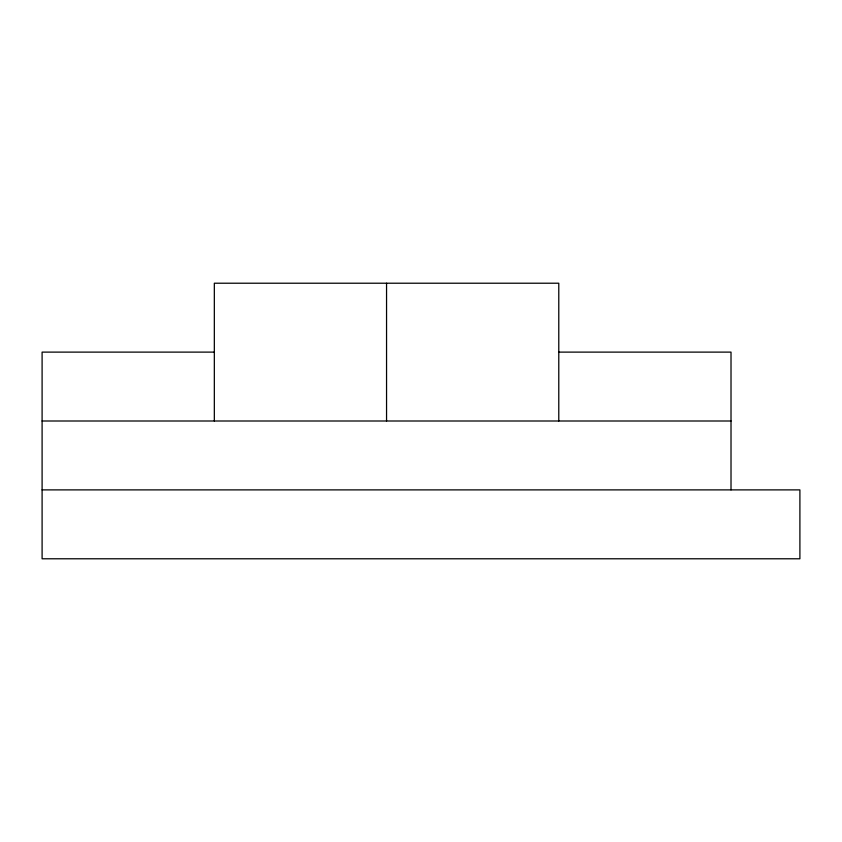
<?xml version="1.0" encoding="UTF-8"?>
<svg xmlns="http://www.w3.org/2000/svg" width="842" height="842" viewBox="0 0 842 842"><rect width="100%" height="100%" fill="white"/><g stroke="black" fill="none" stroke-linecap="round" stroke-linejoin="round"><path stroke-width="1.26" d="M214.331 352.114L42.1 352.114L42.1 558.783L799.9 558.783L799.9 489.886L42.1 489.886M558.783 352.114L731.014 352.114L731.014 489.886M42.1 421L731.014 421M558.783 421L558.783 283.217L214.331 283.217L214.331 421M386.552 283.217L386.552 421"/></g></svg>
